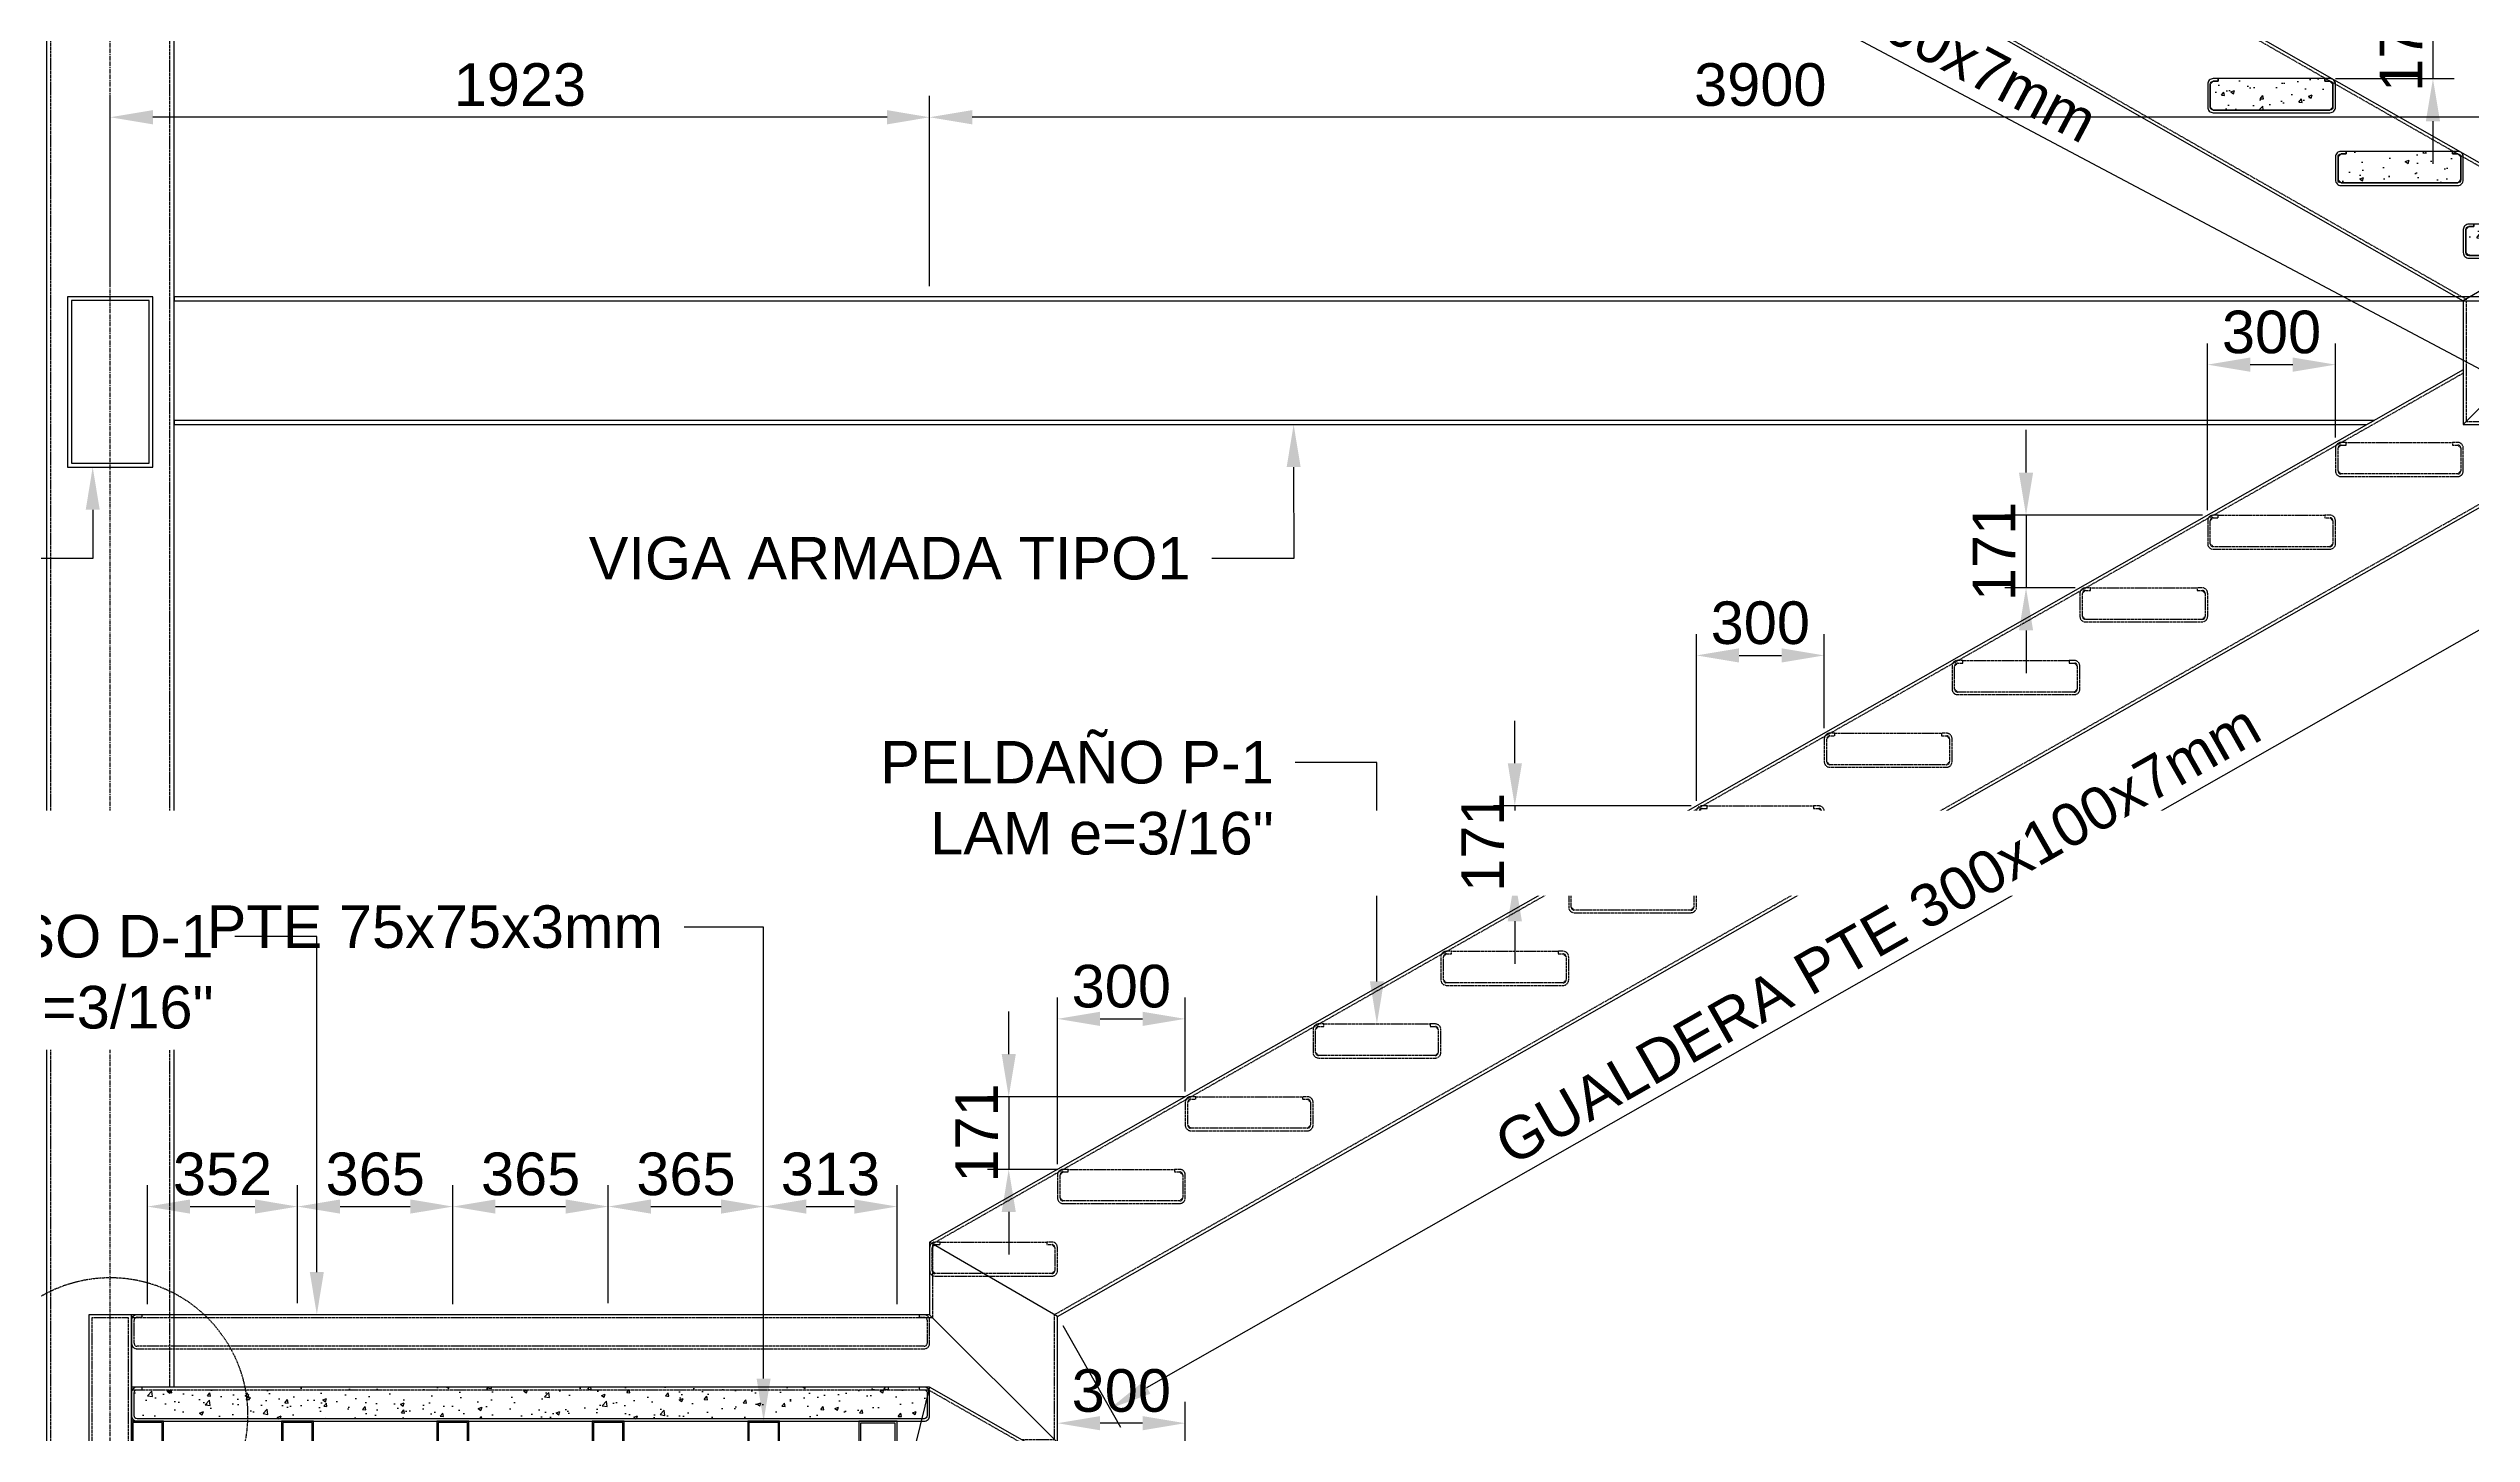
# Model space of a CAD drawing. Header units: millimetres. Extents: x -1367288 to 157996, y -18171 to 61708.
# Drawn here: x 1089 to 6777, y 7031 to 10283 of the extents above; entities that cross this region are included whole.
import ezdxf
from ezdxf import colors
from ezdxf.entities.mleader import LeaderData, LeaderLine
from ezdxf.math import Vec2, Vec3

# ---------------------------------------------------------------- set-up
doc = ezdxf.new("R2010")
doc.units = ezdxf.units.MM
doc.header["$LTSCALE"] = 0.3
doc.set_wipeout_variables(frame=1)
doc.linetypes.add('CENTER', pattern=[50.8, 31.75, -6.35, 6.35, -6.35])
doc.linetypes.add('HIDDEN', pattern=[9.525, 6.35, -3.175])
for name, color, linetype in [('SIM- PTE 220x90x4.5', 154, 'Continuous'), ('SIM-CONCRETO', 8, 'Continuous'), ('SIM-COTAS', 1, 'Continuous'), ('SIM-EJES', 8, 'CENTER'), ('SIM-OCULTOS', 8, 'HIDDEN'), ('SIM-PELDAÑOS', 5, 'Continuous'), ('SIM-PTE 300x1-4x150x3-8', 42, 'Continuous'), ('SIM-PTE 300x100x7', 213, 'Continuous'), ('SIM-PTE 300x300x10', 71, 'Continuous'), ('SIM-PTE 400x200x9', 64, 'Continuous'), ('SIM-PTE 75x75x3', 132, 'Continuous')]:
    doc.layers.add(name, color=color, linetype=linetype)
doc.styles.add('ARIAL EE', font='arial.ttf')
doc.styles.get("Standard").update_dxf_attribs({"font": 'arial.ttf'})
doc.dimstyles.new('EE 1_STANDAR', dxfattribs={"dimtxt": 2, "dimasz": 2, "dimexe": 1, "dimexo": 0.5, "dimgap": 0.5, "dimtad": 1, "dimdec": 0, "dimdsep": 46, "dimtxsty": 'ARIAL EE', "dimcen": 1.5, "dimclrd": 256, "dimclre": 256, "dimclrt": 2, "dimadec": 0, "dimazin": 0, "dimtfac": 1, "dimtdec": 0, "dimtix": 1, "dimtmove": 0, "dimatfit": 2, "dimfxl": 1, "dimlwd": -1, "dimlwe": -1, "dimarcsym": 0})

# ---------------------------------------------------------------- blocks, each defined once
blk = doc.blocks.new('*D158')
at = {"layer": 'SIM-COTAS', "transparency": 16777216}
for p, q in [((3457.3, 6981.3), (3457.3, 7105.4)), ((3657.3, 7055.4), (3557.3, 7055.4)), ((3757.3, 6810.6), (3757.3, 7105.4))]:
    blk.add_line(p, q, dxfattribs=at)
for points in [[(3557.3, 7072.1), (3557.3, 7038.7), (3457.3, 7055.4)], [(3657.3, 7072.1), (3657.3, 7038.7), (3757.3, 7055.4)]]:
    blk.add_solid(points, dxfattribs=at)
at = {"layer": 'SIM-COTAS', "color": 2, "transparency": 16777216, "insert": (3607.3, 7131.5), "char_height": 100, "attachment_point": 5, "style": 'ARIAL EE'}
blk.add_mtext('300', dxfattribs=at)
blk = doc.blocks.new('*D166')
at = {"layer": 'SIM-COTAS', "transparency": 16777216}
for p, q in [((3457.3, 7663.3), (3457.3, 8054.7)), ((3757.3, 7834), (3757.3, 8054.7)), ((3557.3, 8004.7), (3657.3, 8004.7))]:
    blk.add_line(p, q, dxfattribs=at)
for points in [[(3557.3, 8021.4), (3557.3, 7988), (3457.3, 8004.7)], [(3657.3, 8021.4), (3657.3, 7988), (3757.3, 8004.7)]]:
    blk.add_solid(points, dxfattribs=at)
at = {"layer": 'SIM-COTAS', "color": 2, "transparency": 16777216, "insert": (3607.3, 8080.8), "char_height": 100, "attachment_point": 5, "style": 'ARIAL EE'}
blk.add_mtext('300', dxfattribs=at)
blk = doc.blocks.new('*D167')
at = {"layer": 'SIM-COTAS', "transparency": 16777216}
for p, q in [((4531, 8604.7), (4531, 8704.7)), ((4945.3, 8504.7), (4481, 8504.7)), ((4531, 8504.7), (4531, 8334)), ((4646.5, 8334), (4481, 8334)), ((4531, 8234), (4531, 8134))]:
    blk.add_line(p, q, dxfattribs=at)
for points in [[(4514.4, 8604.7), (4547.7, 8604.7), (4531, 8504.7)], [(4514.4, 8234), (4547.7, 8234), (4531, 8334)]]:
    blk.add_solid(points, dxfattribs=at)
at = {"layer": 'SIM-COTAS', "color": 2, "transparency": 16777216, "insert": (4455.8, 8419.3), "char_height": 100, "attachment_point": 5, "rotation": 90, "style": 'ARIAL EE'}
blk.add_mtext('171', dxfattribs=at)
blk = doc.blocks.new('*D168')
at = {"layer": 'SIM-COTAS', "transparency": 16777216}
for p, q in [((4957.3, 8516.7), (4957.3, 8908)), ((5257.3, 8687.3), (5257.3, 8908)), ((5057.3, 8858), (5157.3, 8858))]:
    blk.add_line(p, q, dxfattribs=at)
for points in [[(5057.3, 8874.7), (5057.3, 8841.4), (4957.3, 8858)], [(5157.3, 8874.7), (5157.3, 8841.4), (5257.3, 8858)]]:
    blk.add_solid(points, dxfattribs=at)
at = {"layer": 'SIM-COTAS', "color": 2, "transparency": 16777216, "insert": (5107.3, 8934.1), "char_height": 100, "attachment_point": 5, "style": 'ARIAL EE'}
blk.add_mtext('300', dxfattribs=at)
blk = doc.blocks.new('*D169')
at = {"layer": 'SIM-COTAS', "transparency": 16777216}
for p, q in [((5731, 9287.3), (5731, 9387.3)), ((6145.3, 9187.3), (5681, 9187.3)), ((5731, 9187.3), (5731, 9016.7)), ((5846.5, 9016.7), (5681, 9016.7)), ((5731, 8916.7), (5731, 8816.7))]:
    blk.add_line(p, q, dxfattribs=at)
for points in [[(5714.4, 9287.3), (5747.7, 9287.3), (5731, 9187.3)], [(5714.4, 8916.7), (5747.7, 8916.7), (5731, 9016.7)]]:
    blk.add_solid(points, dxfattribs=at)
at = {"layer": 'SIM-COTAS', "color": 2, "transparency": 16777216, "insert": (5655.8, 9102), "char_height": 100, "attachment_point": 5, "rotation": 90, "style": 'ARIAL EE'}
blk.add_mtext('171', dxfattribs=at)
blk = doc.blocks.new('*D170')
at = {"layer": 'SIM-COTAS', "transparency": 16777216}
for p, q in [((6157.3, 9199.3), (6157.3, 9590.7)), ((6457.3, 9370), (6457.3, 9590.7)), ((6257.3, 9540.7), (6357.3, 9540.7))]:
    blk.add_line(p, q, dxfattribs=at)
for points in [[(6257.3, 9557.4), (6257.3, 9524), (6157.3, 9540.7)], [(6357.3, 9557.4), (6357.3, 9524), (6457.3, 9540.7)]]:
    blk.add_solid(points, dxfattribs=at)
at = {"layer": 'SIM-COTAS', "color": 2, "transparency": 16777216, "insert": (6307.3, 9616.8), "char_height": 100, "attachment_point": 5, "style": 'ARIAL EE'}
blk.add_mtext('300', dxfattribs=at)
blk = doc.blocks.new('Peldaño 2')
at = {"layer": 'SIM-OCULTOS'}
blk.add_lwpolyline([(275, -6), (287, -6, -0.414214), (294, -13), (294, -67, -0.414214), (287, -74), (13, -74, -0.414214), (6, -67), (6, -13, -0.414214), (13, -6), (25, -6), (25, 0), (13, 0, 0.414214), (0, -13), (0, -67, 0.414214), (13, -80), (287, -80, 0.414214), (300, -67), (300, -13, 0.414214), (287, 0), (275, 0)], format="xyb", close=True, dxfattribs=at)
blk.add_lwpolyline([(25, 0), (275, 0), (275, -6), (287, -6), (294, -13), (294, -67), (287, -74), (13, -74), (6, -67), (6, -13), (13, -6), (25, -6), (25, 0)], dxfattribs=at)
blk = doc.blocks.new('Esc atras')
at = {"layer": 'SIM-OCULTOS', "elevation": -0.6}
blk.add_lwpolyline([(8293.8, 9692), (5676.5, 9693), (1780.5, 7476.6), (1780.5, 7303), (-100, 7303), (-100, 7017), (2066.5, 7017), (2066.5, 7310.3), (5752.2, 9407), (8293.8, 9407)], close=True, dxfattribs=at)
blk.add_lwpolyline([(1748.5, 7304), (1760.5, 7304, -0.414214), (1767.5, 7297), (1767.5, 7243, -0.414214), (1760.5, 7236), (-87, 7236, -0.414214), (-94, 7243), (-94, 7297, -0.414214), (-87, 7304), (-75, 7304), (-75, 7310), (-87, 7310, 0.414214), (-100, 7297), (-100, 7243, 0.414214), (-87, 7230), (1760.5, 7230, 0.414214), (1773.5, 7243), (1773.5, 7297, 0.414214), (1760.5, 7310), (1748.5, 7310)], format="xyb", close=True, dxfattribs=at)
at = {"layer": 'SIM-PTE 300x100x7'}
for p, q in [((2073.5, 7306.2, -0.6), (1773.5, 7480.7, -0.6)), ((1773.5, 7310, 5.3), (2073.5, 7010, 5.3))]:
    blk.add_line(p, q, dxfattribs=at)
at = {"layer": 'SIM-PTE 300x100x7', "elevation": -0.6}
blk.add_lwpolyline([(8293.8, 9700), (5674.7, 9700), (1773.5, 7480.7), (1773.5, 7310), (-100, 7310), (-100, 7010), (2073.5, 7010), (2073.5, 7306.2), (5754, 9400), (8293.8, 9400), (8293.8, 9700)], dxfattribs=at)
for p in [(5373.5, 9528.7, -0.6), (5073.5, 9358, -0.6), (4773.5, 9187.3, -0.6), (4473.5, 9016.7, -0.6), (4173.5, 8846, -0.6), (3873.5, 8675.3, -0.6), (3573.5, 8504.7, -0.6), (3273.5, 8334, -0.6), (2973.5, 8163.3, -0.6), (2673.5, 7992.7, -0.6), (2373.5, 7822, -0.6), (2073.5, 7651.3, -0.6), (1773.5, 7480.7, -0.6)]:
    blk.add_blockref('Peldaño 2', p)
blk = doc.blocks.new('Peldaño 1')
at = {"layer": 'SIM-CONCRETO'}
h = blk.add_hatch(dxfattribs=at)
h.set_pattern_fill('AR-CONC', color=256, scale=0.5)
h.paths.add_polyline_path([(-25, 0), (-275, 0), (-275, -6), (-287, -6), (-294, -13), (-294, -67), (-287, -74), (-13, -74), (-6, -67), (-6, -13), (-13, -6), (-25, -6)])
blk.add_lwpolyline([(-25, 0), (-275, 0), (-275, -6), (-287, -6), (-294, -13), (-294, -67), (-287, -74), (-13, -74), (-6, -67), (-6, -13), (-13, -6), (-25, -6), (-25, 0)], dxfattribs=at)
at = {"layer": 'SIM-PELDAÑOS'}
blk.add_lwpolyline([(-25, -6), (-13, -6, -0.414214), (-6, -13), (-6, -67, -0.414214), (-13, -74), (-287, -74, -0.414214), (-294, -67), (-294, -13, -0.414214), (-287, -6), (-275, -6), (-275, 0), (-287, 0, 0.414214), (-300, -13), (-300, -67, 0.414214), (-287, -80), (-13, -80, 0.414214), (0, -67), (0, -13, 0.414214), (-13, 0), (-25, 0)], format="xyb", close=True, dxfattribs=at)
blk = doc.blocks.new('Esc adelante')
at = {"layer": 'SIM-CONCRETO', "elevation": -1.2}
blk.add_lwpolyline([(-87, 7066), (-94, 7073), (-94, 7127), (-87, 7134), (-75, 7134), (-75, 7140), (1748.5, 7140), (1748.5, 7134), (1760.5, 7134), (1767.5, 7127), (1767.5, 7073), (1760.5, 7066), (-87, 7066)], dxfattribs=at)
blk.add_wipeout([(-100, 12090), (1773.5, 12090), (5673.5, 9864.7), (5673.5, 9700), (8293.8, 9700), (8293.8, 9400), (5373.5, 9400), (5373.5, 9690.3), (1698.8, 11790), (-100, 11790)]).translate(0, 0, -0.6)
at = {"layer": 'SIM-OCULTOS', "elevation": -0.6}
blk.add_lwpolyline([(-100, 12082.9), (-100, 11797), (1700.5, 11797), (5380.5, 9694.4), (5380.5, 9407), (8293.8, 9407), (8293.8, 9693), (5666.5, 9693), (5666.5, 9860.7), (1771.7, 12082.9)], close=True, dxfattribs=at)
at = {"layer": 'SIM-PTE 300x100x7'}
for p, q in [((5672.8, 9865.2, -0.6), (5373.5, 9690.3, -0.6)), ((5373.5, 9400, -0.6), (5673.5, 9700, -0.6))]:
    blk.add_line(p, q, dxfattribs=at)
at = {"layer": 'SIM-PTE 300x100x7', "elevation": -0.6}
blk.add_lwpolyline([(-100, 12090), (-100, 11790), (1698.8, 11790), (5373.5, 9690.3), (5373.5, 9400), (8293.8, 9400), (8293.8, 9700), (5673.5, 9700), (5673.5, 9864.7), (1773.5, 12090), (-100, 12090)], dxfattribs=at)
for p in [(5073.5, 10212.1, -0.1), (5373.5, 10041.4, -0.1), (5673.5, 9870.7, 0)]:
    blk.add_blockref('Peldaño 1', p)
blk.add_wipeout([(-100, 7140), (1773.5, 7140), (5673.5, 4914.7), (5673.5, 4750), (8293.8, 4750), (8293.8, 4450), (5373.5, 4450), (5373.5, 4740.3), (1698.8, 6840), (-100, 6840)]).translate(0, 0, -0.6)
at = {"layer": 'SIM-CONCRETO'}
h = blk.add_hatch(dxfattribs=at)
h.set_pattern_fill('AR-CONC', color=256, scale=0.5)
h.set_pattern_definition([(50, (-6073.49, -2560), (91.09233, -7.96954), [9.525, -104.775]), (355, (-6073.49, -2560), (-17.6217, 95.5284), [7.62, -83.8203]), (100.45144, (-6065.9, -2560.66), (73.4706, 87.5589), [8.095, -89.0451]), (46.1842, (-6073.49, -2534.6), (135.5395, -21.0212), [14.2875, -157.1625]), (96.6356, (-6062.2, -2536.35), (118.702, 123.713), [12.1425, -133.5678]), (351.1842, (-6073.49, -2534.6), (118.702, 123.713), [11.43, -125.7299]), (21, (-6060.79, -2540.95), (75.8072, -51.1326), [9.525, -104.775]), (326, (-6060.79, -2540.95), (30.901, 92.094), [7.62, -83.82]), (71.45144, (-6054.47, -2545.21), (106.7082, 40.9614), [8.095, -89.045]), (37.5, (-6073.49, -2560), (1.5443, 42.27752), [0, -82.804, 0, -85.09, 0, -84.1375]), (7.5, (-6073.49, -2560), (33.40983, 50.09029), [0, -48.514, 0, -80.899, 0, -32.0675]), (327.5, (-6101.81, -2560), (67.7953, -2.86437), [0, -31.75, 0, -99.06, 0, -131.445]), (317.5, (-6114.51, -2560), (74.0646, 12.71325), [0, -41.275, 0, -65.786, 0, -93.345])])
h.paths.add_polyline_path([(-87, 7066), (-94, 7073), (-94, 7127), (-87, 7134), (-75, 7134), (-75, 7140), (1748.5, 7140), (1748.5, 7134), (1760.5, 7134), (1767.5, 7127), (1767.5, 7073), (1760.5, 7066)])
at = {"layer": 'SIM- PTE 220x90x4.5', "elevation": -0.6}
for points in [[(1697, 6840), (1697, 7060), (1607, 7060), (1607, 6840)], [(1692.5, 6844.5), (1692.5, 7055.5), (1611.5, 7055.5), (1611.5, 6844.5)]]:
    blk.add_lwpolyline(points, close=True, dxfattribs=at)
at = {"layer": 'SIM-OCULTOS', "elevation": -0.6}
for points in [[(-193, 6847), (-107, 6847), (-107, 7303), (-193, 7303)], [(-100, 7132.9), (-100, 6847), (1700.5, 6847), (5380.5, 4744.4), (5380.5, 4457), (8293.8, 4457), (8293.8, 4743), (5666.5, 4743), (5666.5, 4910.7), (1771.7, 7132.9)]]:
    blk.add_lwpolyline(points, close=True, dxfattribs=at)
at = {"layer": 'SIM-PELDAÑOS', "elevation": -1.2}
blk.add_lwpolyline([(1748.5, 7134), (1760.5, 7134, -0.414214), (1767.5, 7127), (1767.5, 7073, -0.414214), (1760.5, 7066), (-87, 7066, -0.414214), (-94, 7073), (-94, 7127, -0.414214), (-87, 7134), (-75, 7134), (-75, 7140), (-87, 7140, 0.414214), (-100, 7127), (-100, 7073, 0.414214), (-87, 7060), (1760.5, 7060, 0.414214), (1773.5, 7073), (1773.5, 7127, 0.414214), (1760.5, 7140), (1748.5, 7140)], format="xyb", close=True, dxfattribs=at)
at = {"layer": 'SIM-PTE 300x100x7'}
blk.add_line((1773.5, 7140, 0.9), (1698.8, 6840, 0.9), dxfattribs=at)
at = {"layer": 'SIM-PTE 300x100x7', "elevation": -0.6}
blk.add_lwpolyline([(-200, 6840), (-100, 6840), (-100, 7310), (-200, 7310)], close=True, dxfattribs=at)
blk.add_lwpolyline([(-100, 7140), (-100, 6840), (1698.8, 6840), (5373.5, 4740.3), (5373.5, 4450), (8293.8, 4450), (8293.8, 4750), (5673.5, 4750), (5673.5, 4914.7), (1773.5, 7140), (-100, 7140)], dxfattribs=at)
at = {"layer": 'SIM-PTE 75x75x3', "elevation": -1.2}
for points in [[(-100, 6985), (-25, 6985), (-25, 7060), (-100, 7060)], [(-97, 6988), (-28, 6988), (-28, 7057), (-97, 7057)], [(252.2, 6985), (327.2, 6985), (327.2, 7060), (252.2, 7060)], [(255.2, 6988), (324.2, 6988), (324.2, 7057), (255.2, 7057)], [(616.9, 6985), (691.9, 6985), (691.9, 7060), (616.9, 7060)], [(619.9, 6988), (688.9, 6988), (688.9, 7057), (619.9, 7057)], [(981.6, 6985), (1056.6, 6985), (1056.6, 7060), (981.6, 7060)], [(984.6, 6988), (1053.6, 6988), (1053.6, 7057), (984.6, 7057)], [(1346.3, 6985), (1421.3, 6985), (1421.3, 7060), (1346.3, 7060)], [(1349.3, 6988), (1418.3, 6988), (1418.3, 7057), (1349.3, 7057)]]:
    blk.add_lwpolyline(points, close=True, dxfattribs=at)
blk = doc.blocks.new('*D214')
at = {"layer": 'SIM-COTAS', "transparency": 16777216}
for p, q in [((7150.2, 9378.3), (7285.8, 9140)), ((3667.4, 7139.1), (7174.1, 9134)), ((3469.7, 7284.5), (3605.2, 7046.2))]:
    blk.add_line(p, q, dxfattribs=at)
for points in [[(7165.9, 9148.5), (7182.4, 9119.5), (7261, 9183.5)], [(3659.2, 7153.6), (3675.7, 7124.6), (3580.5, 7089.7)]]:
    blk.add_solid(points, dxfattribs=at)
at = {"layer": 'SIM-COTAS', "color": 2, "transparency": 16777216, "insert": (5382.8, 8203.3), "char_height": 100, "attachment_point": 5, "rotation": 29.6351, "style": 'ARIAL EE'}
blk.add_mtext('GUALDERA PTE 300x100x7mm', dxfattribs=at)
blk = doc.blocks.new('*D216')
at = {"layer": 'SIM-COTAS', "transparency": 16777216}
for p, q in [((3070.9, 11767.9), (2940.3, 11522)), ((3052.1, 11519.3), (6850.2, 9502.1)), ((7045.6, 9656.9), (6915, 9411))]:
    blk.add_line(p, q, dxfattribs=at)
for points in [[(3059.9, 11534), (3044.3, 11504.6), (2963.8, 11566.2)], [(6858, 9516.8), (6842.3, 9487.4), (6938.5, 9455.2)]]:
    blk.add_solid(points, dxfattribs=at)
at = {"layer": 'SIM-COTAS', "color": 2, "transparency": 16777216, "insert": (4987.1, 10578.5), "char_height": 100, "attachment_point": 5, "rotation": 332.0267, "style": 'ARIAL EE'}
blk.add_mtext('GUALDERA PTE 300x100x7mm', dxfattribs=at)
blk = doc.blocks.new('*D272')
at = {"layer": 'SIM-COTAS', "transparency": 16777216}
for p, q in [((1321.4, 7335), (1321.4, 7614)), ((1673.5, 7337), (1673.5, 7614)), ((1421.4, 7564), (1573.5, 7564))]:
    blk.add_line(p, q, dxfattribs=at)
for points in [[(1421.4, 7580.7), (1421.4, 7547.4), (1321.4, 7564)], [(1573.5, 7580.7), (1573.5, 7547.4), (1673.5, 7564)]]:
    blk.add_solid(points, dxfattribs=at)
at = {"layer": 'SIM-COTAS', "color": 2, "transparency": 16777216, "insert": (1497.4, 7640.1), "char_height": 100, "attachment_point": 5, "style": 'ARIAL EE'}
blk.add_mtext('352', dxfattribs=at)
blk = doc.blocks.new('*D273')
at = {"layer": 'SIM-COTAS', "transparency": 16777216}
for p, q in [((1673.5, 7337), (1673.5, 7614)), ((2038.2, 7335), (2038.2, 7614)), ((1773.5, 7564), (1938.2, 7564))]:
    blk.add_line(p, q, dxfattribs=at)
for points in [[(1773.5, 7580.7), (1773.5, 7547.4), (1673.5, 7564)], [(1938.2, 7580.7), (1938.2, 7547.4), (2038.2, 7564)]]:
    blk.add_solid(points, dxfattribs=at)
at = {"layer": 'SIM-COTAS', "color": 2, "transparency": 16777216, "insert": (1855.9, 7640.1), "char_height": 100, "attachment_point": 5, "style": 'ARIAL EE'}
blk.add_mtext('365', dxfattribs=at)
blk = doc.blocks.new('*D274')
at = {"layer": 'SIM-COTAS', "transparency": 16777216}
for p, q in [((2038.2, 7335), (2038.2, 7614)), ((2402.9, 7337), (2402.9, 7614)), ((2138.2, 7564), (2302.9, 7564))]:
    blk.add_line(p, q, dxfattribs=at)
for points in [[(2138.2, 7580.7), (2138.2, 7547.4), (2038.2, 7564)], [(2302.9, 7580.7), (2302.9, 7547.4), (2402.9, 7564)]]:
    blk.add_solid(points, dxfattribs=at)
at = {"layer": 'SIM-COTAS', "color": 2, "transparency": 16777216, "insert": (2220.6, 7640.1), "char_height": 100, "attachment_point": 5, "style": 'ARIAL EE'}
blk.add_mtext('365', dxfattribs=at)
blk = doc.blocks.new('*D275')
at = {"layer": 'SIM-COTAS', "transparency": 16777216}
for p, q in [((2402.9, 7337), (2402.9, 7614)), ((2767.6, 7337), (2767.6, 7614)), ((2502.9, 7564), (2667.6, 7564))]:
    blk.add_line(p, q, dxfattribs=at)
for points in [[(2502.9, 7580.7), (2502.9, 7547.4), (2402.9, 7564)], [(2667.6, 7580.7), (2667.6, 7547.4), (2767.6, 7564)]]:
    blk.add_solid(points, dxfattribs=at)
at = {"layer": 'SIM-COTAS', "color": 2, "transparency": 16777216, "insert": (2585.3, 7640.1), "char_height": 100, "attachment_point": 5, "style": 'ARIAL EE'}
blk.add_mtext('365', dxfattribs=at)
blk = doc.blocks.new('*D276')
at = {"layer": 'SIM-COTAS', "transparency": 16777216}
for p, q in [((2767.6, 7337), (2767.6, 7614)), ((3080.9, 7335), (3080.9, 7614)), ((2867.6, 7564), (2980.9, 7564))]:
    blk.add_line(p, q, dxfattribs=at)
for points in [[(2867.6, 7580.7), (2867.6, 7547.4), (2767.6, 7564)], [(2980.9, 7580.7), (2980.9, 7547.4), (3080.9, 7564)]]:
    blk.add_solid(points, dxfattribs=at)
at = {"layer": 'SIM-COTAS', "color": 2, "transparency": 16777216, "insert": (2924.3, 7640.1), "char_height": 100, "attachment_point": 5, "style": 'ARIAL EE'}
blk.add_mtext('313', dxfattribs=at)
blk = doc.blocks.new('*D288')
at = {"layer": 'SIM-COTAS', "transparency": 16777216}
for p, q in [((3343, 7922), (3343, 8022)), ((3757.3, 7822), (3293, 7822)), ((3343, 7822), (3343, 7651.3)), ((3458.5, 7651.3), (3293, 7651.3)), ((3343, 7551.3), (3343, 7451.3))]:
    blk.add_line(p, q, dxfattribs=at)
for points in [[(3326.4, 7922), (3359.7, 7922), (3343, 7822)], [(3326.4, 7551.3), (3359.7, 7551.3), (3343, 7651.3)]]:
    blk.add_solid(points, dxfattribs=at)
at = {"layer": 'SIM-COTAS', "color": 2, "transparency": 16777216, "insert": (3267.8, 7736.7), "char_height": 100, "attachment_point": 5, "rotation": 90, "style": 'ARIAL EE'}
blk.add_mtext('171', dxfattribs=at)
blk = doc.blocks.new('*D684')
at = {"layer": 'SIM-COTAS', "transparency": 16777216}
for p, q in [((3157.3, 9725), (3157.3, 10171.5)), ((7057.3, 9889.7), (7057.3, 10171.5)), ((6957.3, 10121.5), (3257.3, 10121.5))]:
    blk.add_line(p, q, dxfattribs=at)
for points in [[(3257.3, 10138.2), (3257.3, 10104.8), (3157.3, 10121.5)], [(6957.3, 10138.2), (6957.3, 10104.8), (7057.3, 10121.5)]]:
    blk.add_solid(points, dxfattribs=at)
at = {"layer": 'SIM-COTAS', "color": 2, "transparency": 16777216, "insert": (5107.3, 10197.6), "char_height": 100, "attachment_point": 5, "style": 'ARIAL EE'}
blk.add_mtext('3900', dxfattribs=at)
blk = doc.blocks.new('*D685')
at = {"layer": 'SIM-COTAS', "transparency": 16777216}
for p, q in [((1233.9, 9725), (1233.9, 10171.5)), ((3157.3, 9725), (3157.3, 10171.5)), ((3057.3, 10121.5), (1333.9, 10121.5))]:
    blk.add_line(p, q, dxfattribs=at)
for points in [[(1333.9, 10138.2), (1333.9, 10104.8), (1233.9, 10121.5)], [(3057.3, 10138.2), (3057.3, 10104.8), (3157.3, 10121.5)]]:
    blk.add_solid(points, dxfattribs=at)
at = {"layer": 'SIM-COTAS', "color": 2, "transparency": 16777216, "insert": (2195.6, 10197.6), "char_height": 100, "attachment_point": 5, "style": 'ARIAL EE'}
blk.add_mtext('1923', dxfattribs=at)
blk = doc.blocks.new('*D701')
at = {"layer": 'SIM-COTAS', "transparency": 16777216}
for p, q in [((6686.2, 10482.9), (6686.2, 10582.9)), ((6157.3, 10382.9), (6736.2, 10382.9)), ((6686.2, 10382.9), (6686.2, 10212.1)), ((6457.3, 10212.1), (6736.2, 10212.1)), ((6686.2, 10112.1), (6686.2, 10012.1))]:
    blk.add_line(p, q, dxfattribs=at)
for points in [[(6669.5, 10482.9), (6702.9, 10482.9), (6686.2, 10382.9)], [(6669.5, 10112.1), (6702.9, 10112.1), (6686.2, 10212.1)]]:
    blk.add_solid(points, dxfattribs=at)
at = {"layer": 'SIM-COTAS', "color": 2, "transparency": 16777216, "insert": (6611, 10297.5), "char_height": 100, "attachment_point": 5, "rotation": 90, "style": 'ARIAL EE'}
blk.add_mtext('171', dxfattribs=at)

msp = doc.modelspace()

# ---------------------------------------------------------------- linework, layer by layer
at = {"layer": 'SIM-OCULTOS', "elevation": 0.6}
msp.add_lwpolyline([(1093.9, 0), (1373.9, 0), (1373.7, 17763.1), (1093.9, 17770.9)], close=True, dxfattribs=at)
at = {"layer": 'SIM-PTE 300x300x10', "elevation": 0.6}
msp.add_lwpolyline([(1083.9, 0), (1383.9, 0), (1383.7, 17763.2), (1083.9, 17770.7)], close=True, dxfattribs=at)
at = {"layer": 'SIM-PTE 400x200x9', "elevation": 0.6}
for points in [[(1133.9, 9700), (1133.9, 9300), (1333.9, 9300), (1333.9, 9700)], [(1142.9, 9691), (1142.9, 9309), (1324.9, 9309), (1324.9, 9691)]]:
    msp.add_lwpolyline(points, close=True, dxfattribs=at)

# ---------------------------------------------------------------- block references
msp.add_blockref('Esc atras', (1383.9, 0, 0.6))

# ---------------------------------------------------------------- next in the draw order: block references
msp.add_blockref('Esc adelante', (1383.9, 0, 0.6))

# ---------------------------------------------------------------- next in the draw order: linework, layer by layer
at = {"layer": 'SIM-EJES'}
msp.add_line((1233.9, 0, 0.6), (1233.9, 18394.7, 0.6), dxfattribs=at)
at = {"layer": 'SIM-PTE 300x1-4x150x3-8', "elevation": 0.6}
for points in [[(1383.9, 9690.5), (7035.6, 9690.5), (7017.8, 9700), (1383.9, 9700)], [(1383.9, 9400), (6531.2, 9400), (6547.9, 9409.5), (1383.9, 9409.5)]]:
    msp.add_lwpolyline(points, close=True, dxfattribs=at)

# ---------------------------------------------------------------- next in the draw order: dimensions: what is measured, and where the dimension line sits
at = {"layer": 'SIM-COTAS'}
for p1, p2, distance, picture, middle in [((3082.6, 11790, 0.6), (7057.3, 9679, 0.6), -253.4, '*D216', (4987.1, 10578.5)), ((3457.3, 7306.2, 0.6), (7137.9, 9400, 0.6), -249.1, '*D214', (5382.8, 8203.3, -0.9))]:
    dim = msp.add_aligned_dim(p1=p1, p2=p2, distance=distance, text='GUALDERA PTE 300x100x7mm', dimstyle='EE 1_STANDAR', dxfattribs=at)
    dim.commit()
    dim.dimension.update_dxf_attribs({"geometry": picture, "text_midpoint": middle})
for base, p1, p2, picture, middle in [((6686.2, 10212.1, -9), (6132.3, 10382.9, 0.4), (6432.3, 10212.1, 0.5), '*D701', (6611, 10297.5, -9)), ((5731, 9016.7, -1.5), (6170.3, 9187.3), (5871.5, 9016.7), '*D169', (5655.8, 9102, -1.5)), ((4531, 8334, -1.5), (4970.3, 8504.7), (4671.5, 8334), '*D167', (4455.8, 8419.3, -1.5)), ((3343, 7651.3, -1.5), (3782.3, 7822), (3483.5, 7651.3), '*D288', (3267.8, 7736.7, -1.5))]:
    dim = msp.add_linear_dim(base=base, p1=p1, p2=p2, angle=90, dimstyle='EE 1_STANDAR', dxfattribs=at)
    dim.commit()
    dim.dimension.update_dxf_attribs({"geometry": picture, "text_midpoint": middle})
for base, p1, p2, picture, middle in [((1233.9, 10121.5), (3157.3, 9700, 0.6), (1233.9, 9700, 0.6), '*D685', (2195.6, 10197.6)), ((3157.3, 10121.5), (7057.3, 9864.7, 0.6), (3157.3, 9700, 0.6), '*D684', (5107.3, 10197.6)), ((6457.3, 9540.7, -1.5), (6157.3, 9174.3), (6457.3, 9345), '*D170', (6307.3, 9616.8, -1.5)), ((5257.3, 8858, -1.5), (4957.3, 8491.7), (5257.3, 8662.3), '*D168', (5107.3, 8934.1, -1.5)), ((3757.3, 8004.7, -1.5), (3457.3, 7638.3), (3757.3, 7809), '*D166', (3607.3, 8080.8, -1.5)), ((2402.9, 7564, 0.6), (2038.2, 7310), (2402.9, 7312), '*D274', (2220.6, 7640.1, 0.6)), ((2767.6, 7564, 0.6), (2402.9, 7312), (2767.6, 7312), '*D275', (2585.3, 7640.1, 0.6)), ((3080.9, 7564, 0.6), (2767.6, 7312), (3080.9, 7310), '*D276', (2924.3, 7640.1, 0.6)), ((3457.3, 7055.4, -7.7), (3757.3, 6785.6, 0.1), (3457.3, 6956.3, 0), '*D158', (3607.3, 7131.5, -7.7))]:
    dim = msp.add_linear_dim(base=base, p1=p1, p2=p2, dimstyle='EE 1_STANDAR', dxfattribs=at)
    dim.commit()
    dim.dimension.update_dxf_attribs({"geometry": picture, "text_midpoint": middle})

# ---------------------------------------------------------------- next in the draw order: leaders
at = {"layer": 'SIM-COTAS', "linetype": 'Continuous'}
ml = msp.add_multileader_mtext('Standard', dxfattribs=at)
ml.set_content('\\A1;{\\C2;VIGA ARMADA TIPO1}', color=256)
ml.set_leader_properties()
ml.build(insert=Vec2(0, 0))
ml.multileader.update_dxf_attribs({"dogleg_length": 0.0025, "arrow_head_size": 100, "scale": 50})
ctx = ml.context
ctx.base_point, ctx.scale, ctx.char_height, ctx.arrow_head_size, ctx.landing_gap_size, ctx.plane_origin = Vec3(2749.7, 9085.5, 0.6), 50, 100, 100, 50, Vec3(8039.9, -6875.1, 0.6)
ctx.text_align_type = 2
notes = []
notes.append((ctx, [(0, (1, 1, 0), (4011.9, 9085.5, 0.6), (-1, 0), 192.2, [(0, [(4011.8, 9400, 0.6)], 0, [])])]))
ctx.mtext.insert, ctx.mtext.rotation, ctx.mtext.width, ctx.mtext.defined_height, ctx.mtext.alignment, ctx.mtext.flow_direction = Vec3(3769.7, 9136.3, 0.6), 6.283185, 1051.855, 411.1, 3, 5
ml = msp.add_multileader_mtext('Standard', dxfattribs=at)
ml.set_content('\\A1;{\\C2;VIGA ARMADA TIPO1}', color=256)
ml.set_leader_properties()
ml.build(insert=Vec2(0, 0))
ml.multileader.update_dxf_attribs({"dogleg_length": 0.0025, "arrow_head_size": 100, "scale": 50})
ctx = ml.context
ctx.base_point, ctx.scale, ctx.char_height, ctx.arrow_head_size, ctx.landing_gap_size, ctx.plane_origin = Vec3(8489.2, 8960.1, 0.6), 50, 100, 100, 50, Vec3(13779.4, -6875.1, 0.6)
ctx.text_align_type = 2
notes.append((ctx, [(0, (1, 1, 0), (9751.3, 8960.1, 0.6), (-1, 0), 192.2, [(0, [(9751.2, 9400, 0.6)], 0, [])])]))
ctx.mtext.insert, ctx.mtext.rotation, ctx.mtext.width, ctx.mtext.defined_height, ctx.mtext.alignment, ctx.mtext.flow_direction = Vec3(9509.1, 9010.9, 0.6), 6.283185, 1051.855, 411.1, 3, 5
ml = msp.add_multileader_mtext('Standard', dxfattribs=at)
ml.set_content('\\A1;\\pxt10;{\\C2;PTE 400x200x9mm}', color=256)
ml.set_leader_properties()
ml.build(insert=Vec2(0, 0))
ml.multileader.update_dxf_attribs({"dogleg_length": 0.0025, "arrow_head_size": 100, "scale": 50})
ctx = ml.context
ctx.base_point, ctx.scale, ctx.char_height, ctx.arrow_head_size, ctx.landing_gap_size, ctx.plane_origin = Vec3(-5, 9085.5, 0.6), 50, 100, 100, 50, Vec3(5220.8, -6875.1, 0.6)
ctx.text_align_type = 2
notes.append((ctx, [(0, (1, 1, 0), (1192.8, 9085.5, 0.6), (-1, 0), 192.2, [(0, [(1192.7, 9300, 0.6)], 0, [])])]))
ctx.mtext.insert, ctx.mtext.rotation, ctx.mtext.width, ctx.mtext.defined_height, ctx.mtext.alignment, ctx.mtext.flow_direction = Vec3(950.6, 9136.3, 0.6), 6.283185, 1051.855, 411.1, 3, 5
ml = msp.add_multileader_mtext('Standard', dxfattribs=at)
ml.set_content('\\A1;{\\C2;PELDAÑO P-1\\PLAM e=3/16"}', color=256)
ml.set_leader_properties()
ml.build(insert=Vec2(0, 0))
ml.multileader.update_dxf_attribs({"dogleg_length": 0.0025, "arrow_head_size": 100, "scale": 50})
ctx = ml.context
ctx.base_point, ctx.scale, ctx.char_height, ctx.arrow_head_size, ctx.landing_gap_size, ctx.plane_origin = Vec3(3027.8, 8606.4), 50, 100, 100, 50, Vec3(8235.5, -6768.6)
ctx.text_align_type = 2
notes.append((ctx, [(0, (1, 1, 0), (4207.4, 8606.4), (-1, 0), 192.2, [(0, [(4207.3, 7992.7)], 0, [])])]))
ctx.mtext.insert, ctx.mtext.rotation, ctx.mtext.width, ctx.mtext.defined_height, ctx.mtext.alignment, ctx.mtext.flow_direction = Vec3(3965.2, 8657.3), 6.283185, 1175.144, 411.1, 3, 5
for ctx, leaders in notes:
    for number, flags, end, landing, length, lines in leaders:
        leader = LeaderData()
        leader.index, (leader.has_last_leader_line, leader.has_dogleg_vector, leader.attachment_direction) = number, flags
        leader.last_leader_point, leader.dogleg_vector, leader.dogleg_length = Vec3(end), Vec3(landing), length
        for number, points, colour, breaks in lines:
            line = LeaderLine()
            line.index, line.vertices, line.color, line.breaks = number, Vec3.list(points), colors.encode_raw_color(colour), breaks
            leader.lines.append(line)
        ctx.leaders.append(leader)

# ---------------------------------------------------------------- next in the draw order: leaders
ml = msp.add_multileader_mtext('Standard', dxfattribs=at)
ml.set_content('\\A1;{\\C2;DESCANSO D-1\\PLAM e=3/16"}', color=256)
ml.set_leader_properties()
ml.build(insert=Vec2(0, 0))
ml.multileader.update_dxf_attribs({"dogleg_length": 0.0025, "arrow_head_size": 100, "scale": 50})
ctx = ml.context
ctx.base_point, ctx.scale, ctx.char_height, ctx.arrow_head_size, ctx.landing_gap_size, ctx.plane_origin = Vec3(415.2, 8198, 0.3), 50, 100, 100, 50, Vec3(5747, -7451.3, 0.3)
ctx.text_align_type = 2
notes = []
notes.append((ctx, [(0, (1, 1, 0), (1718.9, 8198, 0.3), (-1, 0), 192.2, [(0, [(1718.8, 7310, 0.3)], 0, [])])]))
ctx.mtext.insert, ctx.mtext.rotation, ctx.mtext.width, ctx.mtext.defined_height, ctx.mtext.alignment, ctx.mtext.flow_direction = Vec3(1476.7, 8248.8, 0.3), 6.283185, 1050.024, 411.1, 3, 5
ctx.mtext.has_bg_fill, ctx.mtext.bg_color, ctx.mtext.bg_scale_factor, ctx.mtext.bg_transparency, ctx.mtext.use_window_bg_color = 1, -1073741824, 1.5, 0, 1
for ctx, leaders in notes:
    for number, flags, end, landing, length, lines in leaders:
        leader = LeaderData()
        leader.index, (leader.has_last_leader_line, leader.has_dogleg_vector, leader.attachment_direction) = number, flags
        leader.last_leader_point, leader.dogleg_vector, leader.dogleg_length = Vec3(end), Vec3(landing), length
        for number, points, colour, breaks in lines:
            line = LeaderLine()
            line.index, line.vertices, line.color, line.breaks = number, Vec3.list(points), colors.encode_raw_color(colour), breaks
            leader.lines.append(line)
        ctx.leaders.append(leader)

# ---------------------------------------------------------------- next in the draw order: linework, layer by layer
at = {"layer": 'SIM-OCULTOS'}
msp.add_circle((1233.9, 7075), 322.4, dxfattribs=at)

# ---------------------------------------------------------------- next in the draw order: dimensions: what is measured, and where the dimension line sits
at = {"layer": 'SIM-COTAS'}
for base, p1, p2, picture, middle in [((1673.5, 7564, 0.6), (1321.4, 7310), (1673.5, 7312), '*D272', (1497.4, 7640.1, 0.6)), ((2038.2, 7564, 0.6), (1673.5, 7312), (2038.2, 7310), '*D273', (1855.9, 7640.1, 0.6))]:
    dim = msp.add_linear_dim(base=base, p1=p1, p2=p2, dimstyle='EE 1_STANDAR', dxfattribs=at)
    dim.commit()
    dim.dimension.update_dxf_attribs({"geometry": picture, "text_midpoint": middle})

# ---------------------------------------------------------------- next in the draw order: leaders
at = {"layer": 'SIM-COTAS', "linetype": 'Continuous'}
ml = msp.add_multileader_mtext('Standard', dxfattribs=at)
ml.set_content('\\A1;{\\C2;VIGA ARMADA TIPO1}', color=256)
ml.set_leader_properties()
ml.build(insert=Vec2(0, 0))
ml.multileader.update_dxf_attribs({"dogleg_length": 0.0025, "arrow_head_size": 100, "scale": 50})
ctx = ml.context
ctx.base_point, ctx.scale, ctx.char_height, ctx.arrow_head_size, ctx.landing_gap_size, ctx.plane_origin = Vec3(-11488.6, 8393, 2), 50, 100, 100, 50, Vec3(-15708.9, -7442.2, 2)
notes = []
notes.append((ctx, [(0, (1, 1, 0), (-11680.8, 8393, 2), (1, 0), 192.2, [(0, [(-11680.8, 8832.9, 2)], 0, [])])]))
ctx.mtext.insert, ctx.mtext.width, ctx.mtext.defined_height, ctx.mtext.flow_direction = Vec3(-11438.6, 8443.8, 2), 1051.855, 411.1, 5
ml = msp.add_multileader_mtext('Standard', dxfattribs=at)
ml.set_content('{\\C2;PTE 75x75x3mm}', color=256)
ml.set_leader_properties()
ml.build(insert=Vec2(0, 0))
ml.multileader.update_dxf_attribs({"dogleg_length": 0.0025, "arrow_head_size": 100, "scale": 50})
ctx = ml.context
ctx.base_point, ctx.scale, ctx.char_height, ctx.arrow_head_size, ctx.landing_gap_size, ctx.plane_origin = Vec3(1736.3, 8220.3, -0.6), 50, 100, 100, 50, Vec3(6795.8, -10097.1, -0.6)
ctx.text_align_type = 2
notes.append((ctx, [(0, (1, 1, 0), (2767.7, 8220.3, -0.6), (-1, 0), 186.2, [(0, [(2767.6, 7060, -0.6)], 0, [])])]))
ctx.mtext.insert, ctx.mtext.width, ctx.mtext.defined_height, ctx.mtext.alignment, ctx.mtext.flow_direction = Vec3(2531.5, 8271.2, -0.6), 974.703, 411.1, 3, 5
for ctx, leaders in notes:
    for number, flags, end, landing, length, lines in leaders:
        leader = LeaderData()
        leader.index, (leader.has_last_leader_line, leader.has_dogleg_vector, leader.attachment_direction) = number, flags
        leader.last_leader_point, leader.dogleg_vector, leader.dogleg_length = Vec3(end), Vec3(landing), length
        for number, points, colour, breaks in lines:
            line = LeaderLine()
            line.index, line.vertices, line.color, line.breaks = number, Vec3.list(points), colors.encode_raw_color(colour), breaks
            leader.lines.append(line)
        ctx.leaders.append(leader)

# ---------------------------------------------------------------- next in the draw order: leaders
ml = msp.add_multileader_mtext('Standard', dxfattribs=at)
ml.set_content('\\A1;{\\C2;VIGA ARMADA TIPO1}', color=256)
ml.set_leader_properties()
ml.build(insert=Vec2(0, 0))
ml.multileader.update_dxf_attribs({"dogleg_length": 3.84, "arrow_head_size": 100, "scale": 50})
ctx = ml.context
ctx.base_point, ctx.scale, ctx.char_height, ctx.arrow_head_size, ctx.landing_gap_size, ctx.plane_origin = Vec3(-14428.9, 8393, -1.8), 50, 100, 100, 50, Vec3(-18649.2, -7442.2, -1.8)
notes = []
notes.append((ctx, [(0, (1, 1, 0), (-14621.1, 8393, -1.8), (1, 0), 192.2, [(0, [(-14621, 8832.9, -1.8)], 0, [])])]))
ctx.mtext.insert, ctx.mtext.width, ctx.mtext.defined_height, ctx.mtext.flow_direction = Vec3(-14378.9, 8443.8, -1.8), 995.692, 380, 5
ctx.mtext.has_bg_fill, ctx.mtext.bg_color, ctx.mtext.bg_scale_factor, ctx.mtext.bg_transparency, ctx.mtext.use_window_bg_color = 1, -1073741824, 1.5, 0, 1
for ctx, leaders in notes:
    for number, flags, end, landing, length, lines in leaders:
        leader = LeaderData()
        leader.index, (leader.has_last_leader_line, leader.has_dogleg_vector, leader.attachment_direction) = number, flags
        leader.last_leader_point, leader.dogleg_vector, leader.dogleg_length = Vec3(end), Vec3(landing), length
        for number, points, colour, breaks in lines:
            line = LeaderLine()
            line.index, line.vertices, line.color, line.breaks = number, Vec3.list(points), colors.encode_raw_color(colour), breaks
            leader.lines.append(line)
        ctx.leaders.append(leader)

doc.saveas('drawing.dxf')
